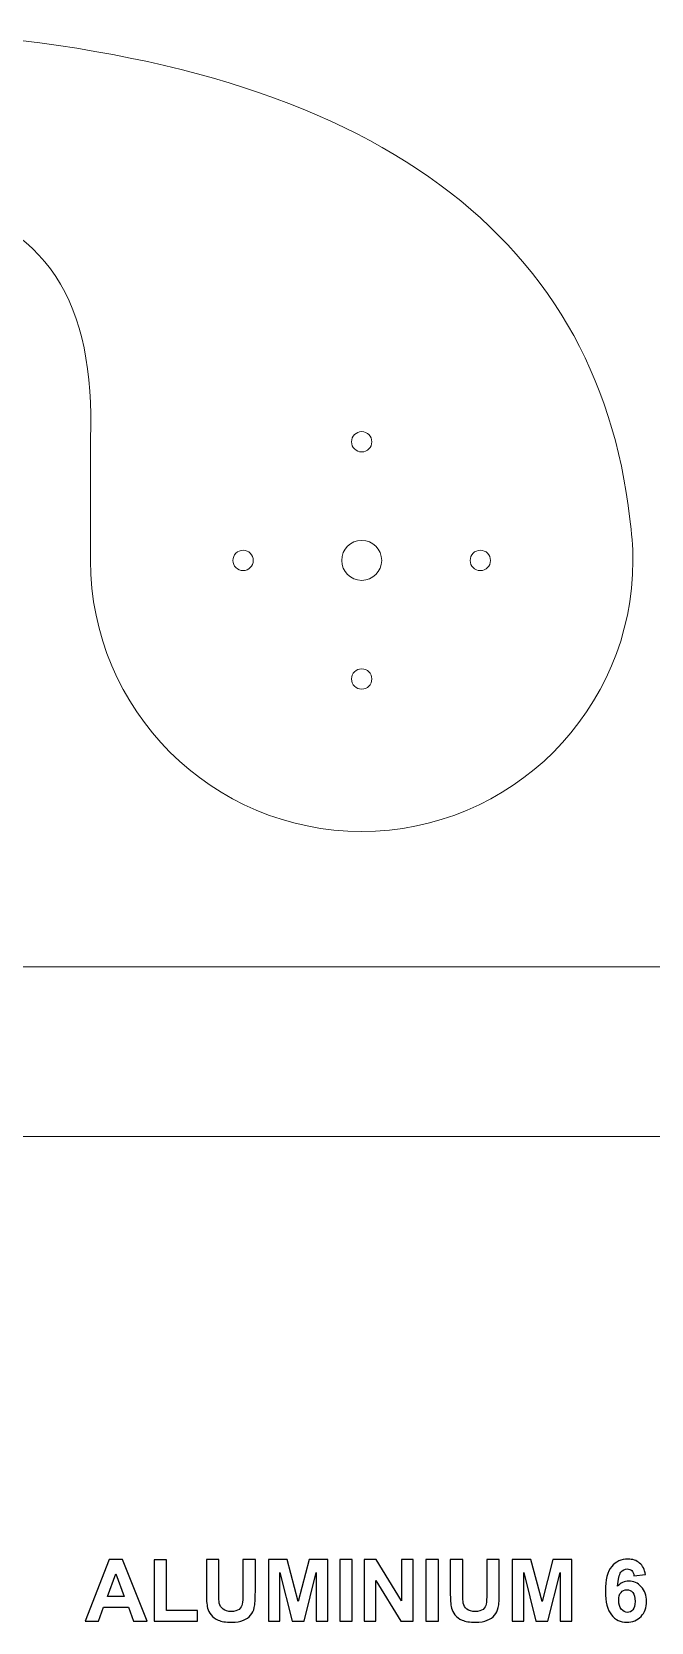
# Model space of a CAD drawing. Header units: centimetres. Extents: x -20.4 to 21.7, y -15.3 to 10.4.
# Drawn here: x -2.67 to 6.47, y -15.28 to 8.19 of the extents above; entities that cross this region are included whole.
import ezdxf

# ---------------------------------------------------------------- set-up
doc = ezdxf.new("R2010")
doc.units = ezdxf.units.CM
doc.header["$MEASUREMENT"] = 0
doc.layers.add('Layer 1', color=7, linetype='Continuous')

msp = doc.modelspace()

# ---------------------------------------------------------------- linework, layer by layer
at = {"layer": 'Layer 1', "color": 250, "lineweight": 20}
for centre, major_axis in [((2.20014, 2.14225), (0, 0.15)), ((0.45014, 0.39225), (0, 0.15)), ((2.20014, 0.39225), (0, 0.295)), ((3.95014, 0.39225), (0, 0.15)), ((2.20014, -1.35775), (0, 0.15))]:
    msp.add_ellipse(centre, major_axis=major_axis, ratio=1, dxfattribs=at)
for points in [[(-4.29986, 8.19225), (2.20679, 7.81103), (5.68418, 5.25965), (6.1539, 1.00239)], [(-4.29986, 5.69225), (-2.39663, 5.45344), (-1.73436, 4.13842), (-1.79986, 2.19225)], [(-1.79986, 0.39225), (-1.79986, 0.39225), (-1.79986, 2.19225), (-1.79986, 2.19225)], [(-2.85861, -5.60775), (-2.85861, -5.60775), (8.24139, -5.60775), (8.24139, -5.60775)], [(-2.85861, -8.10775), (-2.85861, -8.10775), (10.74139, -8.10775), (10.74139, -8.10775)]]:
    msp.add_open_spline(points, degree=3, dxfattribs=at)
msp.add_open_spline([(6.15388, 1.0025), (6.18433, 0.80353), (6.20014, 0.59973), (6.20014, 0.39225), (6.20014, 0.39225), (6.20014, -1.81689), (4.40928, -3.60775), (2.20014, -3.60775), (2.20014, -3.60775), (-0.009, -3.60775), (-1.79986, -1.81689), (-1.79986, 0.39225)], degree=3, knots=[0, 0, 0, 0, 0.25, 0.25, 0.25, 0.25, 0.5, 0.5, 0.5, 0.5, 1, 1, 1, 1], dxfattribs=at)
at = {"layer": 'Layer 1', "color": 250}
for points, knots in [([(-0.96509, -15.25953), (-0.96509, -15.25953), (-1.16342, -15.25953), (-1.16342, -15.25953), (-1.16342, -15.25953), (-1.16342, -15.25953), (-1.24195, -15.05252), (-1.24195, -15.05252), (-1.24195, -15.05252), (-1.24195, -15.05252), (-1.60665, -15.05252), (-1.60665, -15.05252), (-1.60665, -15.05252), (-1.60665, -15.05252), (-1.68222, -15.25953), (-1.68222, -15.25953), (-1.68222, -15.25953), (-1.68222, -15.25953), (-1.87695, -15.25953), (-1.87695, -15.25953), (-1.87695, -15.25953), (-1.87695, -15.25953), (-1.52389, -14.35021), (-1.52389, -14.35021), (-1.52389, -14.35021), (-1.52389, -14.35021), (-1.32937, -14.35021), (-1.32937, -14.35021), (-1.32937, -14.35021), (-1.32937, -14.35021), (-0.96509, -15.25953), (-0.96509, -15.25953)], [0, 0, 0, 0, 0.11111111, 0.11111111, 0.11111111, 0.11111111, 0.22222222, 0.22222222, 0.22222222, 0.22222222, 0.33333333, 0.33333333, 0.33333333, 0.33333333, 0.44444444, 0.44444444, 0.44444444, 0.44444444, 0.55555556, 0.55555556, 0.55555556, 0.55555556, 0.66666667, 0.66666667, 0.66666667, 0.66666667, 0.77777778, 0.77777778, 0.77777778, 0.77777778, 1, 1, 1, 1]), ([(-0.86201, -15.25953), (-0.86201, -15.25953), (-0.86201, -14.35783), (-0.86201, -14.35783), (-0.86201, -14.35783), (-0.86201, -14.35783), (-0.67786, -14.35783), (-0.67786, -14.35783), (-0.67786, -14.35783), (-0.67786, -14.35783), (-0.67786, -15.10586), (-0.67786, -15.10586), (-0.67786, -15.10586), (-0.67786, -15.10586), (-0.22193, -15.10586), (-0.22193, -15.10586), (-0.22193, -15.10586), (-0.22193, -15.10586), (-0.22193, -15.25953), (-0.22193, -15.25953), (-0.22193, -15.25953), (-0.22193, -15.25953), (-0.86201, -15.25953), (-0.86201, -15.25953)], [0, 0, 0, 0, 0.14285714, 0.14285714, 0.14285714, 0.14285714, 0.28571429, 0.28571429, 0.28571429, 0.28571429, 0.42857143, 0.42857143, 0.42857143, 0.42857143, 0.57142857, 0.57142857, 0.57142857, 0.57142857, 0.71428571, 0.71428571, 0.71428571, 0.71428571, 1, 1, 1, 1]), ([(-0.09133, -14.35021), (-0.09133, -14.35021), (0.09282, -14.35021), (0.09282, -14.35021), (0.09282, -14.35021), (0.09282, -14.35021), (0.09282, -14.84297), (0.09282, -14.84297), (0.09282, -14.84297), (0.09282, -14.92129), (0.09515, -14.97187), (0.09959, -14.99495), (0.09959, -14.99495), (0.10743, -15.0322), (0.12584, -15.06226), (0.15505, -15.08469), (0.15505, -15.08469), (0.18447, -15.10734), (0.22448, -15.11856), (0.27528, -15.11856), (0.27528, -15.11856), (0.32671, -15.11856), (0.36566, -15.10798), (0.39191, -15.0866), (0.39191, -15.0866), (0.41815, -15.06522), (0.43382, -15.03918), (0.43911, -15.00807), (0.43911, -15.00807), (0.4444, -14.97695), (0.44715, -14.92552), (0.44715, -14.85355), (0.44715, -14.85355), (0.44715, -14.85355), (0.44715, -14.35021), (0.44715, -14.35021), (0.44715, -14.35021), (0.44715, -14.35021), (0.6313, -14.35021), (0.6313, -14.35021), (0.6313, -14.35021), (0.6313, -14.35021), (0.6313, -14.82836), (0.6313, -14.82836), (0.6313, -14.82836), (0.6313, -14.93758), (0.62643, -15.01484), (0.61648, -15.05993), (0.61648, -15.05993), (0.60654, -15.10501), (0.58833, -15.14311), (0.56166, -15.17423), (0.56166, -15.17423), (0.5352, -15.20534), (0.49964, -15.2299), (0.45519, -15.24831), (0.45519, -15.24831), (0.41053, -15.26673), (0.35254, -15.27604), (0.28078, -15.27604), (0.28078, -15.27604), (0.19421, -15.27604), (0.12859, -15.26609), (0.08393, -15.24598), (0.08393, -15.24598), (0.03927, -15.22587), (0.00392, -15.19984), (-0.02211, -15.16767), (-0.02211, -15.16767), (-0.04815, -15.13549), (-0.06508, -15.10205), (-0.07334, -15.0667), (-0.07334, -15.0667), (-0.0854, -15.01463), (-0.09133, -14.93758), (-0.09133, -14.83577), (-0.09133, -14.83577), (-0.09133, -14.83577), (-0.09133, -14.35021), (-0.09133, -14.35021)], [0, 0, 0, 0, 0.04761905, 0.04761905, 0.04761905, 0.04761905, 0.0952381, 0.0952381, 0.0952381, 0.0952381, 0.14285714, 0.14285714, 0.14285714, 0.14285714, 0.19047619, 0.19047619, 0.19047619, 0.19047619, 0.23809524, 0.23809524, 0.23809524, 0.23809524, 0.28571429, 0.28571429, 0.28571429, 0.28571429, 0.33333333, 0.33333333, 0.33333333, 0.33333333, 0.38095238, 0.38095238, 0.38095238, 0.38095238, 0.42857143, 0.42857143, 0.42857143, 0.42857143, 0.47619048, 0.47619048, 0.47619048, 0.47619048, 0.52380952, 0.52380952, 0.52380952, 0.52380952, 0.57142857, 0.57142857, 0.57142857, 0.57142857, 0.61904762, 0.61904762, 0.61904762, 0.61904762, 0.66666667, 0.66666667, 0.66666667, 0.66666667, 0.71428571, 0.71428571, 0.71428571, 0.71428571, 0.76190476, 0.76190476, 0.76190476, 0.76190476, 0.80952381, 0.80952381, 0.80952381, 0.80952381, 0.85714286, 0.85714286, 0.85714286, 0.85714286, 0.9047619, 0.9047619, 0.9047619, 0.9047619, 1, 1, 1, 1]), ([(0.82328, -15.25953), (0.82328, -15.25953), (0.82328, -14.35021), (0.82328, -14.35021), (0.82328, -14.35021), (0.82328, -14.35021), (1.09908, -14.35021), (1.09908, -14.35021), (1.09908, -14.35021), (1.09908, -14.35021), (1.26207, -14.97039), (1.26207, -14.97039), (1.26207, -14.97039), (1.26207, -14.97039), (1.42314, -14.35021), (1.42314, -14.35021), (1.42314, -14.35021), (1.42314, -14.35021), (1.69958, -14.35021), (1.69958, -14.35021), (1.69958, -14.35021), (1.69958, -14.35021), (1.69958, -15.25953), (1.69958, -15.25953), (1.69958, -15.25953), (1.69958, -15.25953), (1.5294, -15.25953), (1.5294, -15.25953), (1.5294, -15.25953), (1.5294, -15.25953), (1.52877, -14.54367), (1.52877, -14.54367), (1.52877, -14.54367), (1.52877, -14.54367), (1.34948, -15.25953), (1.34948, -15.25953), (1.34948, -15.25953), (1.34948, -15.25953), (1.17253, -15.25953), (1.17253, -15.25953), (1.17253, -15.25953), (1.17253, -15.25953), (0.9941, -14.54367), (0.9941, -14.54367), (0.9941, -14.54367), (0.9941, -14.54367), (0.99346, -15.25953), (0.99346, -15.25953), (0.99346, -15.25953), (0.99346, -15.25953), (0.82328, -15.25953), (0.82328, -15.25953)], [0, 0, 0, 0, 0.07142857, 0.07142857, 0.07142857, 0.07142857, 0.14285714, 0.14285714, 0.14285714, 0.14285714, 0.21428571, 0.21428571, 0.21428571, 0.21428571, 0.28571429, 0.28571429, 0.28571429, 0.28571429, 0.35714286, 0.35714286, 0.35714286, 0.35714286, 0.42857143, 0.42857143, 0.42857143, 0.42857143, 0.5, 0.5, 0.5, 0.5, 0.57142857, 0.57142857, 0.57142857, 0.57142857, 0.64285714, 0.64285714, 0.64285714, 0.64285714, 0.71428571, 0.71428571, 0.71428571, 0.71428571, 0.78571429, 0.78571429, 0.78571429, 0.78571429, 0.85714286, 0.85714286, 0.85714286, 0.85714286, 1, 1, 1, 1]), ([(1.87738, -15.25953), (1.87738, -15.25953), (1.87738, -14.35021), (1.87738, -14.35021), (1.87738, -14.35021), (1.87738, -14.35021), (2.06153, -14.35021), (2.06153, -14.35021), (2.06153, -14.35021), (2.06153, -14.35021), (2.06153, -15.25953), (2.06153, -15.25953), (2.06153, -15.25953), (2.06153, -15.25953), (1.87738, -15.25953), (1.87738, -15.25953)], [0, 0, 0, 0, 0.2, 0.2, 0.2, 0.2, 0.4, 0.4, 0.4, 0.4, 0.6, 0.6, 0.6, 0.6, 1, 1, 1, 1]), ([(2.23658, -15.25953), (2.23658, -15.25953), (2.23658, -14.35021), (2.23658, -14.35021), (2.23658, -14.35021), (2.23658, -14.35021), (2.4148, -14.35021), (2.4148, -14.35021), (2.4148, -14.35021), (2.4148, -14.35021), (2.78903, -14.9596), (2.78903, -14.9596), (2.78903, -14.9596), (2.78903, -14.9596), (2.78903, -14.35021), (2.78903, -14.35021), (2.78903, -14.35021), (2.78903, -14.35021), (2.95921, -14.35021), (2.95921, -14.35021), (2.95921, -14.35021), (2.95921, -14.35021), (2.95921, -15.25953), (2.95921, -15.25953), (2.95921, -15.25953), (2.95921, -15.25953), (2.77527, -15.25953), (2.77527, -15.25953), (2.77527, -15.25953), (2.77527, -15.25953), (2.40676, -14.66178), (2.40676, -14.66178), (2.40676, -14.66178), (2.40676, -14.66178), (2.40676, -15.25953), (2.40676, -15.25953), (2.40676, -15.25953), (2.40676, -15.25953), (2.23658, -15.25953), (2.23658, -15.25953)], [0, 0, 0, 0, 0.09090909, 0.09090909, 0.09090909, 0.09090909, 0.18181818, 0.18181818, 0.18181818, 0.18181818, 0.27272727, 0.27272727, 0.27272727, 0.27272727, 0.36363636, 0.36363636, 0.36363636, 0.36363636, 0.45454545, 0.45454545, 0.45454545, 0.45454545, 0.54545455, 0.54545455, 0.54545455, 0.54545455, 0.63636364, 0.63636364, 0.63636364, 0.63636364, 0.72727273, 0.72727273, 0.72727273, 0.72727273, 0.81818182, 0.81818182, 0.81818182, 0.81818182, 1, 1, 1, 1]), ([(3.14738, -15.25953), (3.14738, -15.25953), (3.14738, -14.35021), (3.14738, -14.35021), (3.14738, -14.35021), (3.14738, -14.35021), (3.33153, -14.35021), (3.33153, -14.35021), (3.33153, -14.35021), (3.33153, -14.35021), (3.33153, -15.25953), (3.33153, -15.25953), (3.33153, -15.25953), (3.33153, -15.25953), (3.14738, -15.25953), (3.14738, -15.25953)], [0, 0, 0, 0, 0.2, 0.2, 0.2, 0.2, 0.4, 0.4, 0.4, 0.4, 0.6, 0.6, 0.6, 0.6, 1, 1, 1, 1]), ([(3.50658, -14.35021), (3.50658, -14.35021), (3.69073, -14.35021), (3.69073, -14.35021), (3.69073, -14.35021), (3.69073, -14.35021), (3.69073, -14.84297), (3.69073, -14.84297), (3.69073, -14.84297), (3.69073, -14.92129), (3.69306, -14.97187), (3.6975, -14.99495), (3.6975, -14.99495), (3.70534, -15.0322), (3.72375, -15.06226), (3.75296, -15.08469), (3.75296, -15.08469), (3.78238, -15.10734), (3.82239, -15.11856), (3.87319, -15.11856), (3.87319, -15.11856), (3.92462, -15.11856), (3.96357, -15.10798), (3.98982, -15.0866), (3.98982, -15.0866), (4.01606, -15.06522), (4.03173, -15.03918), (4.03702, -15.00807), (4.03702, -15.00807), (4.04231, -14.97695), (4.04506, -14.92552), (4.04506, -14.85355), (4.04506, -14.85355), (4.04506, -14.85355), (4.04506, -14.35021), (4.04506, -14.35021), (4.04506, -14.35021), (4.04506, -14.35021), (4.22921, -14.35021), (4.22921, -14.35021), (4.22921, -14.35021), (4.22921, -14.35021), (4.22921, -14.82836), (4.22921, -14.82836), (4.22921, -14.82836), (4.22921, -14.93758), (4.22434, -15.01484), (4.21439, -15.05993), (4.21439, -15.05993), (4.20445, -15.10501), (4.18624, -15.14311), (4.15957, -15.17423), (4.15957, -15.17423), (4.13311, -15.20534), (4.09755, -15.2299), (4.0531, -15.24831), (4.0531, -15.24831), (4.00844, -15.26673), (3.95045, -15.27604), (3.87869, -15.27604), (3.87869, -15.27604), (3.79212, -15.27604), (3.7265, -15.26609), (3.68184, -15.24598), (3.68184, -15.24598), (3.63718, -15.22587), (3.60183, -15.19984), (3.5758, -15.16767), (3.5758, -15.16767), (3.54976, -15.13549), (3.53283, -15.10205), (3.52457, -15.0667), (3.52457, -15.0667), (3.51251, -15.01463), (3.50658, -14.93758), (3.50658, -14.83577), (3.50658, -14.83577), (3.50658, -14.83577), (3.50658, -14.35021), (3.50658, -14.35021)], [0, 0, 0, 0, 0.04761905, 0.04761905, 0.04761905, 0.04761905, 0.0952381, 0.0952381, 0.0952381, 0.0952381, 0.14285714, 0.14285714, 0.14285714, 0.14285714, 0.19047619, 0.19047619, 0.19047619, 0.19047619, 0.23809524, 0.23809524, 0.23809524, 0.23809524, 0.28571429, 0.28571429, 0.28571429, 0.28571429, 0.33333333, 0.33333333, 0.33333333, 0.33333333, 0.38095238, 0.38095238, 0.38095238, 0.38095238, 0.42857143, 0.42857143, 0.42857143, 0.42857143, 0.47619048, 0.47619048, 0.47619048, 0.47619048, 0.52380952, 0.52380952, 0.52380952, 0.52380952, 0.57142857, 0.57142857, 0.57142857, 0.57142857, 0.61904762, 0.61904762, 0.61904762, 0.61904762, 0.66666667, 0.66666667, 0.66666667, 0.66666667, 0.71428571, 0.71428571, 0.71428571, 0.71428571, 0.76190476, 0.76190476, 0.76190476, 0.76190476, 0.80952381, 0.80952381, 0.80952381, 0.80952381, 0.85714286, 0.85714286, 0.85714286, 0.85714286, 0.9047619, 0.9047619, 0.9047619, 0.9047619, 1, 1, 1, 1]), ([(4.42119, -15.25953), (4.42119, -15.25953), (4.42119, -14.35021), (4.42119, -14.35021), (4.42119, -14.35021), (4.42119, -14.35021), (4.69699, -14.35021), (4.69699, -14.35021), (4.69699, -14.35021), (4.69699, -14.35021), (4.85998, -14.97039), (4.85998, -14.97039), (4.85998, -14.97039), (4.85998, -14.97039), (5.02105, -14.35021), (5.02105, -14.35021), (5.02105, -14.35021), (5.02105, -14.35021), (5.29749, -14.35021), (5.29749, -14.35021), (5.29749, -14.35021), (5.29749, -14.35021), (5.29749, -15.25953), (5.29749, -15.25953), (5.29749, -15.25953), (5.29749, -15.25953), (5.12731, -15.25953), (5.12731, -15.25953), (5.12731, -15.25953), (5.12731, -15.25953), (5.12668, -14.54367), (5.12668, -14.54367), (5.12668, -14.54367), (5.12668, -14.54367), (4.94739, -15.25953), (4.94739, -15.25953), (4.94739, -15.25953), (4.94739, -15.25953), (4.77044, -15.25953), (4.77044, -15.25953), (4.77044, -15.25953), (4.77044, -15.25953), (4.59201, -14.54367), (4.59201, -14.54367), (4.59201, -14.54367), (4.59201, -14.54367), (4.59137, -15.25953), (4.59137, -15.25953), (4.59137, -15.25953), (4.59137, -15.25953), (4.42119, -15.25953), (4.42119, -15.25953)], [0, 0, 0, 0, 0.07142857, 0.07142857, 0.07142857, 0.07142857, 0.14285714, 0.14285714, 0.14285714, 0.14285714, 0.21428571, 0.21428571, 0.21428571, 0.21428571, 0.28571429, 0.28571429, 0.28571429, 0.28571429, 0.35714286, 0.35714286, 0.35714286, 0.35714286, 0.42857143, 0.42857143, 0.42857143, 0.42857143, 0.5, 0.5, 0.5, 0.5, 0.57142857, 0.57142857, 0.57142857, 0.57142857, 0.64285714, 0.64285714, 0.64285714, 0.64285714, 0.71428571, 0.71428571, 0.71428571, 0.71428571, 0.78571429, 0.78571429, 0.78571429, 0.78571429, 0.85714286, 0.85714286, 0.85714286, 0.85714286, 1, 1, 1, 1]), ([(6.38567, -14.57288), (6.38567, -14.57288), (6.21676, -14.59151), (6.21676, -14.59151), (6.21676, -14.59151), (6.21274, -14.5568), (6.20194, -14.53118), (6.18459, -14.51467), (6.18459, -14.51467), (6.16723, -14.49816), (6.14479, -14.48991), (6.11707, -14.48991), (6.11707, -14.48991), (6.08024, -14.48991), (6.04912, -14.50642), (6.02372, -14.53944), (6.02372, -14.53944), (5.99832, -14.57246), (5.98245, -14.64125), (5.97588, -14.74581), (5.97588, -14.74581), (6.01928, -14.69459), (6.07304, -14.66898), (6.1376, -14.66898), (6.1376, -14.66898), (6.2102, -14.66898), (6.27264, -14.69671), (6.3245, -14.75216), (6.3245, -14.75216), (6.37636, -14.80783), (6.40218, -14.87938), (6.40218, -14.96722), (6.40218, -14.96722), (6.40218, -15.06035), (6.37488, -15.13528), (6.32027, -15.19158), (6.32027, -15.19158), (6.26566, -15.24789), (6.19559, -15.27604), (6.11008, -15.27604), (6.11008, -15.27604), (6.01843, -15.27604), (5.94286, -15.24027), (5.88381, -15.16872), (5.88381, -15.16872), (5.82475, -15.09718), (5.79512, -14.98013), (5.79512, -14.81715), (5.79512, -14.81715), (5.79512, -14.65014), (5.82602, -14.5297), (5.88762, -14.45583), (5.88762, -14.45583), (5.94921, -14.38196), (6.02922, -14.34513), (6.12765, -14.34513), (6.12765, -14.34513), (6.19665, -14.34513), (6.2538, -14.3646), (6.2991, -14.40355), (6.2991, -14.40355), (6.3444, -14.44228), (6.37318, -14.4988), (6.38567, -14.57288)], [0, 0, 0, 0, 0.05882353, 0.05882353, 0.05882353, 0.05882353, 0.11764706, 0.11764706, 0.11764706, 0.11764706, 0.17647059, 0.17647059, 0.17647059, 0.17647059, 0.23529412, 0.23529412, 0.23529412, 0.23529412, 0.29411765, 0.29411765, 0.29411765, 0.29411765, 0.35294118, 0.35294118, 0.35294118, 0.35294118, 0.41176471, 0.41176471, 0.41176471, 0.41176471, 0.47058824, 0.47058824, 0.47058824, 0.47058824, 0.52941176, 0.52941176, 0.52941176, 0.52941176, 0.58823529, 0.58823529, 0.58823529, 0.58823529, 0.64705882, 0.64705882, 0.64705882, 0.64705882, 0.70588235, 0.70588235, 0.70588235, 0.70588235, 0.76470588, 0.76470588, 0.76470588, 0.76470588, 0.82352941, 0.82352941, 0.82352941, 0.82352941, 0.88235294, 0.88235294, 0.88235294, 0.88235294, 1, 1, 1, 1]), ([(-1.30164, -14.89885), (-1.30164, -14.89885), (-1.428, -14.5623), (-1.428, -14.5623), (-1.428, -14.5623), (-1.428, -14.5623), (-1.55077, -14.89885), (-1.55077, -14.89885), (-1.55077, -14.89885), (-1.55077, -14.89885), (-1.30164, -14.89885), (-1.30164, -14.89885)], [0, 0, 0, 0, 0.25, 0.25, 0.25, 0.25, 0.5, 0.5, 0.5, 0.5, 1, 1, 1, 1]), ([(5.9907, -14.95346), (5.9907, -15.01019), (6.00382, -15.054), (6.02986, -15.0849), (6.02986, -15.0849), (6.05589, -15.11581), (6.08553, -15.13126), (6.11918, -15.13126), (6.11918, -15.13126), (6.15136, -15.13126), (6.17824, -15.11856), (6.19983, -15.09337), (6.19983, -15.09337), (6.22121, -15.06797), (6.232, -15.02648), (6.232, -14.96891), (6.232, -14.96891), (6.232, -14.90964), (6.22036, -14.86625), (6.19729, -14.83852), (6.19729, -14.83852), (6.174, -14.81101), (6.14522, -14.79725), (6.1105, -14.79725), (6.1105, -14.79725), (6.07685, -14.79725), (6.0487, -14.81037), (6.02541, -14.83683), (6.02541, -14.83683), (6.00234, -14.86308), (5.9907, -14.90202), (5.9907, -14.95346)], [0, 0, 0, 0, 0.11111111, 0.11111111, 0.11111111, 0.11111111, 0.22222222, 0.22222222, 0.22222222, 0.22222222, 0.33333333, 0.33333333, 0.33333333, 0.33333333, 0.44444444, 0.44444444, 0.44444444, 0.44444444, 0.55555556, 0.55555556, 0.55555556, 0.55555556, 0.66666667, 0.66666667, 0.66666667, 0.66666667, 0.77777778, 0.77777778, 0.77777778, 0.77777778, 1, 1, 1, 1])]:
    msp.add_open_spline(points, degree=3, knots=knots, dxfattribs=at)

doc.saveas('drawing.dxf')
